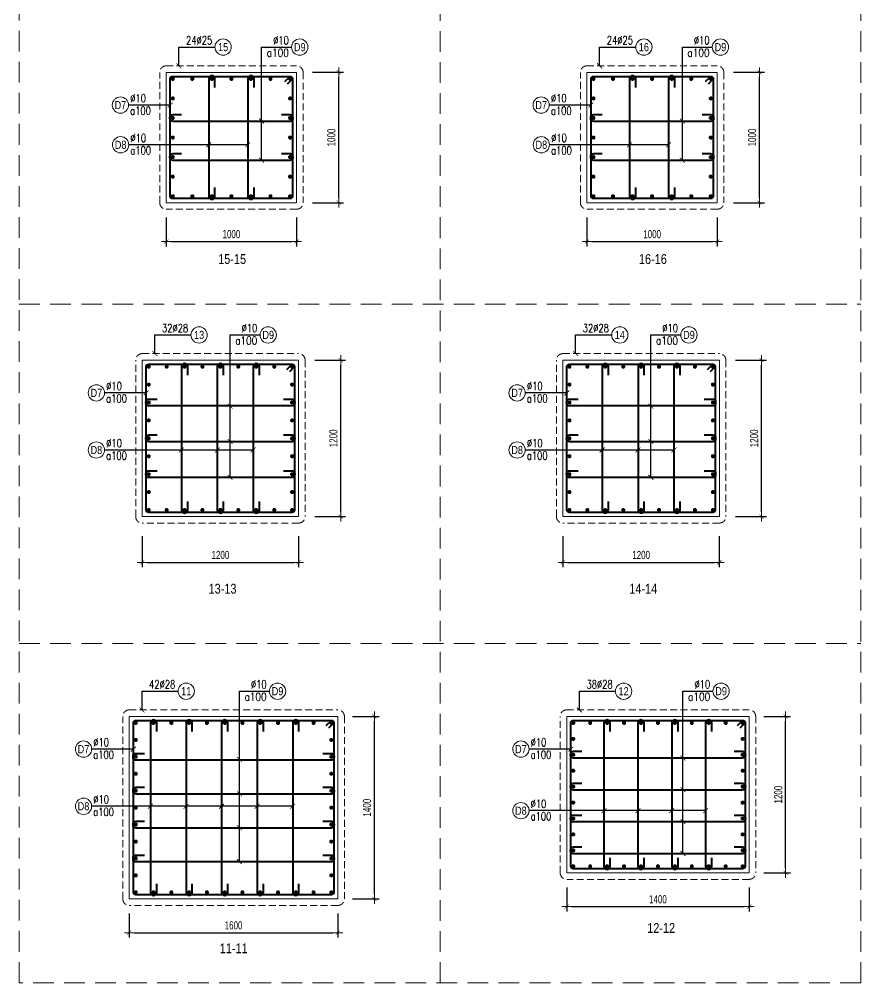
# Model space of a CAD drawing. Header units: millimetres. Extents: x 415878 to 795945, y 85573 to 378758.
# Drawn here: x 776578 to 795945, y 338367 to 360541 of the extents above; entities that cross this region are included whole.
import ezdxf
from ezdxf.enums import TextEntityAlignment as Align

# ---------------------------------------------------------------- set-up
doc = ezdxf.new("R2010")
doc.units = ezdxf.units.MM
doc.linetypes.add('HIDDEN2', pattern=[4.7625, 3.175, -1.5875])
doc.layers.get('0').update_dxf_attribs({"lineweight": 20})
doc.layers.get('Defpoints').update_dxf_attribs({"color": 151, "lineweight": 9})
for name, color, linetype, lineweight in [('NDC_S_CONTINUOUS', 3, 'Continuous', 20), ('NDC_S_DIM', 1, 'Continuous', 15), ('NDC_S_HIDDEN', 8, 'HIDDEN2', 13), ('NDC_S_REBAR', 4, 'Continuous', 35), ('NDC_S_STIRRUP', 4, 'Continuous', 40), ('NDC_S_THIN LINE', 8, 'Continuous', 9), ('NDC_S_VN TEXT', 7, 'Continuous', 20)]:
    doc.layers.add(name, color=color, linetype=linetype, lineweight=lineweight)
doc.layers.add('Reinforcement - thep dau', color=4, linetype='Continuous')
doc.styles.add('ARIAL', font='arial.ttf', dxfattribs={"width": 0.8})
doc.styles.add('NDC_DIM', font='', dxfattribs={"width": 0.75})
doc.styles.add('NDC_EN TXT', font='romans.shx', dxfattribs={"width": 0.8})
doc.styles.get('NDC_DIM').set_extended_font_data('Dotum')
doc.dimstyles.new('NDC_dim_75', dxfattribs={"dimscale": 75, "dimtxt": 2.5, "dimasz": 1.5, "dimexe": 1.5, "dimexo": 2.5, "dimgap": 1, "dimtad": 1, "dimdec": 0, "dimzin": 0, "dimdsep": 46, "dimtxsty": 'NDC_DIM', "dimblk": 'DIMMARK', "dimcen": 0.09, "dimdle": 1.2, "dimclrd": 1, "dimclre": 1, "dimclrt": 3, "dimadec": 0, "dimazin": 0, "dimtfac": 1, "dimtdec": 0, "dimtix": 1, "dimtofl": 0, "dimtmove": 0, "dimatfit": 3, "dimfxl": 8, "dimfxlon": 1, "dimtolj": 1, "dimtzin": 0, "dimarcsym": 0})

# ---------------------------------------------------------------- blocks, each defined once
blk = doc.blocks.new('DIMMARK')
at = {"layer": 'NDC_S_DIM', "color": 1}
blk.add_line((-1.5, 0), (1, 0), dxfattribs=at)
at = {"layer": 'NDC_S_DIM', "color": 2, "const_width": 0.1}
blk.add_lwpolyline([(-0.42, -0.42), (0.42, 0.42)], dxfattribs=at)
blk = doc.blocks.new('*D646')
at = {"layer": 'Defpoints', "color": 0, "transparency": 16777216}
for p in [(779110, 340146), (783910, 340146), (783910, 339519)]:
    blk.add_point(p, dxfattribs=at)
at = {"layer": 'Reinforcement - thep dau', "color": 1, "lineweight": -2, "transparency": 16777216}
for p, q in [((779110, 339959), (779110, 339406)), ((783910, 339959), (783910, 339406)), ((779223, 339519), (783798, 339519))]:
    blk.add_line(p, q, dxfattribs=at)
at = {"layer": 'Reinforcement - thep dau', "color": 1, "lineweight": -2, "transparency": 16777216, "xscale": 112.5, "yscale": 112.5, "zscale": 112.5, "rotation": 180}
blk.add_blockref('DIMMARK', (779110, 339519), dxfattribs=at)
at = {"layer": 'Reinforcement - thep dau', "color": 1, "lineweight": -2, "transparency": 16777216, "xscale": 112.5, "yscale": 112.5, "zscale": 112.5}
blk.add_blockref('DIMMARK', (783910, 339519), dxfattribs=at)
at = {"layer": 'Reinforcement - thep dau', "color": 3, "transparency": 16777216, "insert": (781510, 339687), "char_height": 187.5, "attachment_point": 5, "style": 'NDC_DIM'}
blk.add_mtext('\\A1;1600', dxfattribs=at)
blk = doc.blocks.new('*D647')
at = {"layer": 'Defpoints', "color": 0, "transparency": 16777216}
for p in [(784060, 344496), (784750, 344496), (784060, 340296)]:
    blk.add_point(p, dxfattribs=at)
at = {"layer": 'Reinforcement - thep dau', "color": 1, "lineweight": -2, "transparency": 16777216}
for p, q in [((784248, 344496), (784862, 344496)), ((784750, 340409), (784750, 344384)), ((784248, 340296), (784862, 340296))]:
    blk.add_line(p, q, dxfattribs=at)
at = {"layer": 'Reinforcement - thep dau', "color": 1, "lineweight": -2, "transparency": 16777216, "xscale": 112.5, "yscale": 112.5, "zscale": 112.5}
for p, rotation in [((784750, 344496), 90), ((784750, 340296), 270)]:
    blk.add_blockref('DIMMARK', p, dxfattribs=dict(at, rotation=rotation))
at = {"layer": 'Reinforcement - thep dau', "color": 3, "transparency": 16777216, "insert": (784581, 342396), "char_height": 187.5, "attachment_point": 5, "rotation": 90, "style": 'NDC_DIM'}
blk.add_mtext('\\A1;1400', dxfattribs=at)
blk = doc.blocks.new('kata_block_TD')
at = {"color": 6, "linetype": 'ByBlock', "lineweight": -2, "style": 'ARIAL', "width": 0.8}
blk.add_attdef('SECTDET2', text='', height=5, dxfattribs=at).set_placement((0, 7.97), align=Align.CENTER)
at = {"color": 0, "linetype": 'ByBlock', "lineweight": -2, "style": 'ARIAL', "width": 0.8}
blk.add_attdef('SECTDET1', text='', height=5, dxfattribs=at).set_placement((0, 1.47), align=Align.CENTER)
at = {"color": 3, "lineweight": 25, "style": 'ARIAL', "width": 0.8}
blk.add_attdef('SSCALE', text='', height=2.5, dxfattribs=at).set_placement((0, -4), align=Align.CENTER)
blk = doc.blocks.new('kata_block_THEP')
at = {"layer": 'NDC_S_REBAR', "color": 0}
for p, q in [((-0.5, 0), (0.5, 0)), ((-0.35, 0.35), (0.35, -0.35)), ((0.35, 0.35), (-0.35, -0.35)), ((0, 0.5), (0, -0.5))]:
    blk.add_line(p, q, dxfattribs=at)
at = {"layer": 'NDC_S_REBAR', "color": 0, "const_width": 0.0833}
blk.add_lwpolyline([(-0.5, 0, 1), (0.5, 0, 1), (-0.5, 0, 1)], format="xyb", dxfattribs=at)
blk = doc.blocks.new('*U7')
blk.add_circle((2.5, 0), 2.5)
at = {"layer": 'NDC_S_VN TEXT', "color": 3, "style": 'NDC_EN TXT', "width": 0.75}
blk.add_attdef('DK2', text='', height=2.5, dxfattribs=at).set_placement((-0.85, 0.85), align=Align.RIGHT)
at = {"layer": 'NDC_S_VN TEXT', "color": 7, "style": 'ARIAL', "width": 0.8}
blk.add_attdef('SH3', text='', height=2.5, dxfattribs=at).set_placement((2.5, 0), align=Align.MIDDLE)
blk = doc.blocks.new('*U29')
blk.add_circle((2.5, 0), 2.5)
at = {"layer": 'NDC_S_VN TEXT', "color": 3, "style": 'NDC_EN TXT'}
for tag, width, p in [('DK2', 0.75, (-0.85, 0.85)), ('KC2', 0.8, (-0.85, -2.97))]:
    blk.add_attdef(tag, text='', height=2.5, dxfattribs=dict(at, width=width)).set_placement(p, align=Align.RIGHT)
at = {"layer": 'NDC_S_VN TEXT', "color": 7, "style": 'ARIAL', "width": 0.8}
blk.add_attdef('SH3', text='', height=2.5, dxfattribs=at).set_placement((2.5, 0), align=Align.MIDDLE)
blk = doc.blocks.new('*U30')
blk.add_circle((-2.5, 0), 2.5)
at = {"layer": 'NDC_S_VN TEXT', "color": 3, "style": 'NDC_EN TXT', "width": 0.75}
for tag, p in [('DK1', (0.5, 0.85)), ('KC1', (0.5, -2.97))]:
    blk.add_attdef(tag, p, '', height=2.5, dxfattribs=at)
at = {"layer": 'NDC_S_VN TEXT', "color": 7, "style": 'ARIAL', "width": 0.8}
blk.add_attdef('SH2', text='', height=2.5, dxfattribs=at).set_placement((-2.5, 0), align=Align.MIDDLE)
blk = doc.blocks.new('*D648')
at = {"layer": 'Defpoints', "color": 0, "transparency": 16777216}
for p in [(789177, 340746), (793377, 340746), (793377, 340119)]:
    blk.add_point(p, dxfattribs=at)
at = {"layer": 'Reinforcement - thep dau', "color": 1, "lineweight": -2, "transparency": 16777216}
for p, q in [((789177, 340559), (789177, 340006)), ((793377, 340559), (793377, 340006)), ((789290, 340119), (793265, 340119))]:
    blk.add_line(p, q, dxfattribs=at)
at = {"layer": 'Reinforcement - thep dau', "color": 1, "lineweight": -2, "transparency": 16777216, "xscale": 112.5, "yscale": 112.5, "zscale": 112.5, "rotation": 180}
blk.add_blockref('DIMMARK', (789177, 340119), dxfattribs=at)
at = {"layer": 'Reinforcement - thep dau', "color": 1, "lineweight": -2, "transparency": 16777216, "xscale": 112.5, "yscale": 112.5, "zscale": 112.5}
blk.add_blockref('DIMMARK', (793377, 340119), dxfattribs=at)
at = {"layer": 'Reinforcement - thep dau', "color": 3, "transparency": 16777216, "insert": (791277, 340287), "char_height": 187.5, "attachment_point": 5, "style": 'NDC_DIM'}
blk.add_mtext('\\A1;1400', dxfattribs=at)
blk = doc.blocks.new('*D649')
at = {"layer": 'Defpoints', "color": 0, "transparency": 16777216}
for p in [(793527, 344496), (794216, 344496), (793527, 340896)]:
    blk.add_point(p, dxfattribs=at)
at = {"layer": 'Reinforcement - thep dau', "color": 1, "lineweight": -2, "transparency": 16777216}
for p, q in [((793715, 344496), (794329, 344496)), ((794216, 341009), (794216, 344384)), ((793715, 340896), (794329, 340896))]:
    blk.add_line(p, q, dxfattribs=at)
at = {"layer": 'Reinforcement - thep dau', "color": 1, "lineweight": -2, "transparency": 16777216, "xscale": 112.5, "yscale": 112.5, "zscale": 112.5}
for p, rotation in [((794216, 344496), 90), ((794216, 340896), 270)]:
    blk.add_blockref('DIMMARK', p, dxfattribs=dict(at, rotation=rotation))
at = {"layer": 'Reinforcement - thep dau', "color": 3, "transparency": 16777216, "insert": (794048, 342696), "char_height": 187.5, "attachment_point": 5, "rotation": 90, "style": 'NDC_DIM'}
blk.add_mtext('\\A1;1200', dxfattribs=at)
blk = doc.blocks.new('*D965')
at = {"layer": 'Defpoints', "color": 0, "transparency": 16777216}
for p in [(779960, 356170), (782960, 356170), (782960, 355426)]:
    blk.add_point(p, dxfattribs=at)
at = {"layer": 'Reinforcement - thep dau', "color": 1, "lineweight": -2, "transparency": 16777216}
for p, q in [((779960, 355982), (779960, 355314)), ((782960, 355982), (782960, 355314)), ((780073, 355426), (782848, 355426))]:
    blk.add_line(p, q, dxfattribs=at)
at = {"layer": 'Reinforcement - thep dau', "color": 1, "lineweight": -2, "transparency": 16777216, "xscale": 112.5, "yscale": 112.5, "zscale": 112.5, "rotation": 180}
blk.add_blockref('DIMMARK', (779960, 355426), dxfattribs=at)
at = {"layer": 'Reinforcement - thep dau', "color": 1, "lineweight": -2, "transparency": 16777216, "xscale": 112.5, "yscale": 112.5, "zscale": 112.5}
blk.add_blockref('DIMMARK', (782960, 355426), dxfattribs=at)
at = {"layer": 'Reinforcement - thep dau', "color": 3, "transparency": 16777216, "insert": (781460, 355595), "char_height": 187.5, "attachment_point": 5, "style": 'NDC_DIM'}
blk.add_mtext('\\A1;1000', dxfattribs=at)
blk = doc.blocks.new('*D966')
at = {"layer": 'Defpoints', "color": 0, "transparency": 16777216}
for p in [(783110, 359320), (783930, 359320), (783110, 356320)]:
    blk.add_point(p, dxfattribs=at)
at = {"layer": 'Reinforcement - thep dau', "color": 1, "lineweight": -2, "transparency": 16777216}
for p, q in [((783330, 359320), (784043, 359320)), ((783930, 356432), (783930, 359207)), ((783330, 356320), (784043, 356320))]:
    blk.add_line(p, q, dxfattribs=at)
at = {"layer": 'Reinforcement - thep dau', "color": 1, "lineweight": -2, "transparency": 16777216, "xscale": 112.5, "yscale": 112.5, "zscale": 112.5}
for p, rotation in [((783930, 359320), 90), ((783930, 356320), 270)]:
    blk.add_blockref('DIMMARK', p, dxfattribs=dict(at, rotation=rotation))
at = {"layer": 'Reinforcement - thep dau', "color": 3, "transparency": 16777216, "insert": (783761, 357820), "char_height": 187.5, "attachment_point": 5, "rotation": 90, "style": 'NDC_DIM'}
blk.add_mtext('\\A1;1000', dxfattribs=at)
blk = doc.blocks.new('*D967')
at = {"layer": 'Defpoints', "color": 0, "transparency": 16777216}
for p in [(789644, 356170), (792644, 356170), (792644, 355426)]:
    blk.add_point(p, dxfattribs=at)
at = {"layer": 'Reinforcement - thep dau', "color": 1, "lineweight": -2, "transparency": 16777216}
for p, q in [((789644, 355982), (789644, 355314)), ((792644, 355982), (792644, 355314)), ((789756, 355426), (792531, 355426))]:
    blk.add_line(p, q, dxfattribs=at)
at = {"layer": 'Reinforcement - thep dau', "color": 1, "lineweight": -2, "transparency": 16777216, "xscale": 112.5, "yscale": 112.5, "zscale": 112.5, "rotation": 180}
blk.add_blockref('DIMMARK', (789644, 355426), dxfattribs=at)
at = {"layer": 'Reinforcement - thep dau', "color": 1, "lineweight": -2, "transparency": 16777216, "xscale": 112.5, "yscale": 112.5, "zscale": 112.5}
blk.add_blockref('DIMMARK', (792644, 355426), dxfattribs=at)
at = {"layer": 'Reinforcement - thep dau', "color": 3, "transparency": 16777216, "insert": (791144, 355595), "char_height": 187.5, "attachment_point": 5, "style": 'NDC_DIM'}
blk.add_mtext('\\A1;1000', dxfattribs=at)
blk = doc.blocks.new('*D968')
at = {"layer": 'Defpoints', "color": 0, "transparency": 16777216}
for p in [(792794, 359320), (793614, 359320), (792794, 356320)]:
    blk.add_point(p, dxfattribs=at)
at = {"layer": 'Reinforcement - thep dau', "color": 1, "lineweight": -2, "transparency": 16777216}
for p, q in [((793014, 359320), (793726, 359320)), ((793614, 356432), (793614, 359207)), ((793014, 356320), (793726, 356320))]:
    blk.add_line(p, q, dxfattribs=at)
at = {"layer": 'Reinforcement - thep dau', "color": 1, "lineweight": -2, "transparency": 16777216, "xscale": 112.5, "yscale": 112.5, "zscale": 112.5}
for p, rotation in [((793614, 359320), 90), ((793614, 356320), 270)]:
    blk.add_blockref('DIMMARK', p, dxfattribs=dict(at, rotation=rotation))
at = {"layer": 'Reinforcement - thep dau', "color": 3, "transparency": 16777216, "insert": (793445, 357820), "char_height": 187.5, "attachment_point": 5, "rotation": 90, "style": 'NDC_DIM'}
blk.add_mtext('\\A1;1000', dxfattribs=at)
blk = doc.blocks.new('*D989')
at = {"layer": 'Defpoints', "color": 0, "transparency": 16777216}
for p in [(779407, 349096), (783007, 349096), (783007, 348042)]:
    blk.add_point(p, dxfattribs=at)
at = {"layer": 'Reinforcement - thep dau', "color": 1, "lineweight": -2, "transparency": 16777216}
for p, q in [((779407, 348642), (779407, 347929)), ((783007, 348642), (783007, 347929)), ((779519, 348042), (782894, 348042))]:
    blk.add_line(p, q, dxfattribs=at)
at = {"layer": 'Reinforcement - thep dau', "color": 1, "lineweight": -2, "transparency": 16777216, "xscale": 112.5, "yscale": 112.5, "zscale": 112.5, "rotation": 180}
blk.add_blockref('DIMMARK', (779407, 348042), dxfattribs=at)
at = {"layer": 'Reinforcement - thep dau', "color": 1, "lineweight": -2, "transparency": 16777216, "xscale": 112.5, "yscale": 112.5, "zscale": 112.5}
blk.add_blockref('DIMMARK', (783007, 348042), dxfattribs=at)
at = {"layer": 'Reinforcement - thep dau', "color": 3, "transparency": 16777216, "insert": (781207, 348211), "char_height": 187.5, "attachment_point": 5, "style": 'NDC_DIM'}
blk.add_mtext('\\A1;1200', dxfattribs=at)
blk = doc.blocks.new('*D990')
at = {"layer": 'Defpoints', "color": 0, "transparency": 16777216}
for p in [(783157, 352696), (783977, 352696), (783157, 349096)]:
    blk.add_point(p, dxfattribs=at)
at = {"layer": 'Reinforcement - thep dau', "color": 1, "lineweight": -2, "transparency": 16777216}
for p, q in [((783377, 352696), (784089, 352696)), ((783977, 349209), (783977, 352584)), ((783377, 349096), (784089, 349096))]:
    blk.add_line(p, q, dxfattribs=at)
at = {"layer": 'Reinforcement - thep dau', "color": 1, "lineweight": -2, "transparency": 16777216, "xscale": 112.5, "yscale": 112.5, "zscale": 112.5}
for p, rotation in [((783977, 352696), 90), ((783977, 349096), 270)]:
    blk.add_blockref('DIMMARK', p, dxfattribs=dict(at, rotation=rotation))
at = {"layer": 'Reinforcement - thep dau', "color": 3, "transparency": 16777216, "insert": (783808, 350896), "char_height": 187.5, "attachment_point": 5, "rotation": 90, "style": 'NDC_DIM'}
blk.add_mtext('\\A1;1200', dxfattribs=at)
blk = doc.blocks.new('*D991')
at = {"layer": 'Defpoints', "color": 0, "transparency": 16777216}
for p in [(789090, 349096), (792690, 349096), (792690, 348042)]:
    blk.add_point(p, dxfattribs=at)
at = {"layer": 'Reinforcement - thep dau', "color": 1, "lineweight": -2, "transparency": 16777216}
for p, q in [((789090, 348642), (789090, 347929)), ((792690, 348642), (792690, 347929)), ((789203, 348042), (792578, 348042))]:
    blk.add_line(p, q, dxfattribs=at)
at = {"layer": 'Reinforcement - thep dau', "color": 1, "lineweight": -2, "transparency": 16777216, "xscale": 112.5, "yscale": 112.5, "zscale": 112.5, "rotation": 180}
blk.add_blockref('DIMMARK', (789090, 348042), dxfattribs=at)
at = {"layer": 'Reinforcement - thep dau', "color": 1, "lineweight": -2, "transparency": 16777216, "xscale": 112.5, "yscale": 112.5, "zscale": 112.5}
blk.add_blockref('DIMMARK', (792690, 348042), dxfattribs=at)
at = {"layer": 'Reinforcement - thep dau', "color": 3, "transparency": 16777216, "insert": (790890, 348211), "char_height": 187.5, "attachment_point": 5, "style": 'NDC_DIM'}
blk.add_mtext('\\A1;1200', dxfattribs=at)
blk = doc.blocks.new('*D992')
at = {"layer": 'Defpoints', "color": 0, "transparency": 16777216}
for p in [(792840, 352696), (793661, 352696), (792840, 349096)]:
    blk.add_point(p, dxfattribs=at)
at = {"layer": 'Reinforcement - thep dau', "color": 1, "lineweight": -2, "transparency": 16777216}
for p, q in [((793061, 352696), (793773, 352696)), ((793661, 349209), (793661, 352584)), ((793061, 349096), (793773, 349096))]:
    blk.add_line(p, q, dxfattribs=at)
at = {"layer": 'Reinforcement - thep dau', "color": 1, "lineweight": -2, "transparency": 16777216, "xscale": 112.5, "yscale": 112.5, "zscale": 112.5}
for p, rotation in [((793661, 352696), 90), ((793661, 349096), 270)]:
    blk.add_blockref('DIMMARK', p, dxfattribs=dict(at, rotation=rotation))
at = {"layer": 'Reinforcement - thep dau', "color": 3, "transparency": 16777216, "insert": (793492, 350896), "char_height": 187.5, "attachment_point": 5, "rotation": 90, "style": 'NDC_DIM'}
blk.add_mtext('\\A1;1200', dxfattribs=at)

msp = doc.modelspace()

# ---------------------------------------------------------------- linework, layer by layer
at = {"layer": 'NDC_S_CONTINUOUS'}
for points in [[(779960, 359319.7), (782960, 359319.7), (782960, 356319.7), (779960, 356319.7)], [(789643.6, 359319.7), (792643.6, 359319.7), (792643.6, 356319.7), (789643.6, 356319.7)], [(779407, 352696.1), (783007, 352696.1), (783007, 349096.1), (779407, 349096.1)], [(789090.5, 352696.1), (792690.5, 352696.1), (792690.5, 349096.1), (789090.5, 349096.1)], [(779110.4, 344496.5), (783910.4, 344496.5), (783910.4, 340296.5), (779110.4, 340296.5)], [(789177.2, 344496.5), (793377.2, 344496.5), (793377.2, 340896.5), (789177.2, 340896.5)]]:
    msp.add_lwpolyline(points, close=True, dxfattribs=at)
at = {"layer": 'NDC_S_HIDDEN', "ltscale": 150}
for p, q in [((786261.1, 377414.1), (786261.1, 338366.9)), ((776577.5, 353985.8), (795944.6, 353985.8)), ((776577.5, 346176.3), (795944.6, 346176.3))]:
    msp.add_line(p, q, dxfattribs=at)
msp.add_lwpolyline([(776577.5, 377414.1), (795944.6, 377414.1), (795944.6, 338366.9), (776577.5, 338366.9)], close=True, dxfattribs=at)
at = {"layer": 'NDC_S_HIDDEN', "ltscale": 50}
for points in [[(779810, 356319.7), (779810, 359319.7, -0.4142136), (779960, 359469.7), (782960, 359469.7, -0.4142136), (783110, 359319.7), (783110, 356319.7, -0.4142136), (782960, 356169.7), (779960, 356169.7, -0.4142136), (779810, 356319.7)], [(789493.6, 356319.7), (789493.6, 359319.7, -0.4142136), (789643.6, 359469.7), (792643.6, 359469.7, -0.4142136), (792793.6, 359319.7), (792793.6, 356319.7, -0.4142136), (792643.6, 356169.7), (789643.6, 356169.7, -0.4142136), (789493.6, 356319.7)], [(779257, 349096.1), (779257, 352696.1, -0.4142136), (779407, 352846.1), (783007, 352846.1, -0.4142136), (783157, 352696.1), (783157, 349096.1, -0.4142136), (783007, 348946.1), (779407, 348946.1, -0.4142136), (779257, 349096.1)], [(788940.5, 349096.1), (788940.5, 352696.1, -0.4142136), (789090.5, 352846.1), (792690.5, 352846.1, -0.4142136), (792840.5, 352696.1), (792840.5, 349096.1, -0.4142136), (792690.5, 348946.1), (789090.5, 348946.1, -0.4142136), (788940.5, 349096.1)], [(778960.4, 340296.5), (778960.4, 344496.5, -0.4142136), (779110.4, 344646.5), (783910.4, 344646.5, -0.4142136), (784060.4, 344496.5), (784060.4, 340296.5, -0.4142136), (783910.4, 340146.5), (779110.4, 340146.5, -0.4142136), (778960.4, 340296.5)], [(789027.2, 340896.5), (789027.2, 344496.5, -0.4142136), (789177.2, 344646.5), (793377.2, 344646.5, -0.4142136), (793527.2, 344496.5), (793527.2, 340896.5, -0.4142136), (793377.2, 340746.5), (789177.2, 340746.5, -0.4142136), (789027.2, 340896.5)]]:
    msp.add_lwpolyline(points, format="xyb", dxfattribs=at)
at = {"layer": 'NDC_S_STIRRUP'}
for points in [[(782690, 359106.7), (782810, 359226.7, -0.4142136), (782867, 359169.7), (782867, 356469.7, -0.4142136), (782810, 356412.7), (780110, 356412.7, -0.4142136), (780053, 356469.7), (780053, 359169.7, -0.4142136), (780110, 359226.7), (782810, 359226.7, -0.4142136), (782867, 359169.7), (782747, 359049.7)], [(781082, 358971.7), (781082, 359169.7, 1), (780938, 359169.7), (780938, 356469.7, 1), (781082, 356469.7), (781082, 356667.7)], [(781982, 358971.7), (781982, 359169.7, 1), (781838, 359169.7), (781838, 356469.7, 1), (781982, 356469.7), (781982, 356667.7)], [(792373.6, 359106.7), (792493.6, 359226.7, -0.4142136), (792550.6, 359169.7), (792550.6, 356469.7, -0.4142136), (792493.6, 356412.7), (789793.6, 356412.7, -0.4142136), (789736.6, 356469.7), (789736.6, 359169.7, -0.4142136), (789793.6, 359226.7), (792493.6, 359226.7, -0.4142136), (792550.6, 359169.7), (792430.6, 359049.7)], [(790765.6, 358971.7), (790765.6, 359169.7, 1), (790621.6, 359169.7), (790621.6, 356469.7, 1), (790765.6, 356469.7), (790765.6, 356667.7)], [(791665.6, 358971.7), (791665.6, 359169.7, 1), (791521.6, 359169.7), (791521.6, 356469.7, 1), (791665.6, 356469.7), (791665.6, 356667.7)], [(780308, 358341.7), (780110, 358341.7, 1), (780110, 358197.7), (782810, 358197.7, 1), (782810, 358341.7), (782612, 358341.7)], [(789991.6, 358341.7), (789793.6, 358341.7, 1), (789793.6, 358197.7), (792493.6, 358197.7, 1), (792493.6, 358341.7), (792295.6, 358341.7)], [(780308, 357441.7), (780110, 357441.7, 1), (780110, 357297.7), (782810, 357297.7, 1), (782810, 357441.7), (782612, 357441.7)], [(789991.6, 357441.7), (789793.6, 357441.7, 1), (789793.6, 357297.7), (792493.6, 357297.7, 1), (792493.6, 357441.7), (792295.6, 357441.7)], [(782737, 352483.1), (782857, 352603.1, -0.4142136), (782914, 352546.1), (782914, 349246.1, -0.4142136), (782857, 349189.1), (779557, 349189.1, -0.4142136), (779500, 349246.1), (779500, 352546.1, -0.4142136), (779557, 352603.1), (782857, 352603.1, -0.4142136), (782914, 352546.1), (782794, 352426.1)], [(780454, 352348.1), (780454, 352546.1, 1), (780310, 352546.1), (780310, 349246.1, 1), (780454, 349246.1), (780454, 349444.1)], [(781279, 352348.1), (781279, 352546.1, 1), (781135, 352546.1), (781135, 349246.1, 1), (781279, 349246.1), (781279, 349444.1)], [(782104, 352348.1), (782104, 352546.1, 1), (781960, 352546.1), (781960, 349246.1, 1), (782104, 349246.1), (782104, 349444.1)], [(792420.5, 352483.1), (792540.5, 352603.1, -0.4142136), (792597.5, 352546.1), (792597.5, 349246.1, -0.4142136), (792540.5, 349189.1), (789240.5, 349189.1, -0.4142136), (789183.5, 349246.1), (789183.5, 352546.1, -0.4142136), (789240.5, 352603.1), (792540.5, 352603.1, -0.4142136), (792597.5, 352546.1), (792477.5, 352426.1)], [(790137.5, 352348.1), (790137.5, 352546.1, 1), (789993.5, 352546.1), (789993.5, 349246.1, 1), (790137.5, 349246.1), (790137.5, 349444.1)], [(790962.5, 352348.1), (790962.5, 352546.1, 1), (790818.5, 352546.1), (790818.5, 349246.1, 1), (790962.5, 349246.1), (790962.5, 349444.1)], [(791787.5, 352348.1), (791787.5, 352546.1, 1), (791643.5, 352546.1), (791643.5, 349246.1, 1), (791787.5, 349246.1), (791787.5, 349444.1)], [(779755, 351793.1), (779557, 351793.1, 1), (779557, 351649.1), (782857, 351649.1, 1), (782857, 351793.1), (782659, 351793.1)], [(789438.5, 351793.1), (789240.5, 351793.1, 1), (789240.5, 351649.1), (792540.5, 351649.1, 1), (792540.5, 351793.1), (792342.5, 351793.1)], [(779755, 350968.1), (779557, 350968.1, 1), (779557, 350824.1), (782857, 350824.1, 1), (782857, 350968.1), (782659, 350968.1)], [(789438.5, 350968.1), (789240.5, 350968.1, 1), (789240.5, 350824.1), (792540.5, 350824.1, 1), (792540.5, 350968.1), (792342.5, 350968.1)], [(779755, 350143.1), (779557, 350143.1, 1), (779557, 349999.1), (782857, 349999.1, 1), (782857, 350143.1), (782659, 350143.1)], [(789438.5, 350143.1), (789240.5, 350143.1, 1), (789240.5, 349999.1), (792540.5, 349999.1, 1), (792540.5, 350143.1), (792342.5, 350143.1)], [(783640.4, 344283.5), (783760.4, 344403.5, -0.4142136), (783817.4, 344346.5), (783817.4, 340446.5, -0.4142136), (783760.4, 340389.5), (779260.4, 340389.5, -0.4142136), (779203.4, 340446.5), (779203.4, 344346.5, -0.4142136), (779260.4, 344403.5), (783760.4, 344403.5, -0.4142136), (783817.4, 344346.5), (783697.4, 344226.5)], [(779741.5, 344148.5), (779741.5, 344346.5, 1), (779597.5, 344346.5), (779597.5, 340446.5, 1), (779741.5, 340446.5), (779741.5, 340644.5)], [(780559.6, 344148.5), (780559.6, 344346.5, 1), (780415.6, 344346.5), (780415.6, 340446.5, 1), (780559.6, 340446.5), (780559.6, 340644.5)], [(781377.8, 344148.5), (781377.8, 344346.5, 1), (781233.8, 344346.5), (781233.8, 340446.5, 1), (781377.8, 340446.5), (781377.8, 340644.5)], [(782196, 344148.5), (782196, 344346.5, 1), (782052, 344346.5), (782052, 340446.5, 1), (782196, 340446.5), (782196, 340644.5)], [(783014.2, 344148.5), (783014.2, 344346.5, 1), (782870.2, 344346.5), (782870.2, 340446.5, 1), (783014.2, 340446.5), (783014.2, 340644.5)], [(793107.2, 344283.5), (793227.2, 344403.5, -0.4142136), (793284.2, 344346.5), (793284.2, 341046.5, -0.4142136), (793227.2, 340989.5), (789327.2, 340989.5, -0.4142136), (789270.2, 341046.5), (789270.2, 344346.5, -0.4142136), (789327.2, 344403.5), (793227.2, 344403.5, -0.4142136), (793284.2, 344346.5), (793164.2, 344226.5)], [(790179.2, 344148.5), (790179.2, 344346.5, 1), (790035.2, 344346.5), (790035.2, 341046.5, 1), (790179.2, 341046.5), (790179.2, 341244.5)], [(790959.2, 344148.5), (790959.2, 344346.5, 1), (790815.2, 344346.5), (790815.2, 341046.5, 1), (790959.2, 341046.5), (790959.2, 341244.5)], [(791739.2, 344148.5), (791739.2, 344346.5, 1), (791595.2, 344346.5), (791595.2, 341046.5, 1), (791739.2, 341046.5), (791739.2, 341244.5)], [(792519.2, 344148.5), (792519.2, 344346.5, 1), (792375.2, 344346.5), (792375.2, 341046.5, 1), (792519.2, 341046.5), (792519.2, 341244.5)], [(779458.4, 343638.5), (779260.4, 343638.5, 1), (779260.4, 343494.5), (783760.4, 343494.5, 1), (783760.4, 343638.5), (783562.4, 343638.5)], [(789525.2, 343685.2), (789327.2, 343685.2, 1), (789327.2, 343541.2), (793227.2, 343541.2, 1), (793227.2, 343685.2), (793029.2, 343685.2)], [(779458.4, 342858.5), (779260.4, 342858.5, 1), (779260.4, 342714.5), (783760.4, 342714.5, 1), (783760.4, 342858.5), (783562.4, 342858.5)], [(789525.2, 342951.8), (789327.2, 342951.8, 1), (789327.2, 342807.8), (793227.2, 342807.8, 1), (793227.2, 342951.8), (793029.2, 342951.8)], [(789525.2, 342218.5), (789327.2, 342218.5, 1), (789327.2, 342074.5), (793227.2, 342074.5, 1), (793227.2, 342218.5), (793029.2, 342218.5)], [(779458.4, 342078.5), (779260.4, 342078.5, 1), (779260.4, 341934.5), (783760.4, 341934.5, 1), (783760.4, 342078.5), (783562.4, 342078.5)], [(779458.4, 341298.5), (779260.4, 341298.5, 1), (779260.4, 341154.5), (783760.4, 341154.5, 1), (783760.4, 341298.5), (783562.4, 341298.5)], [(789525.2, 341485.2), (789327.2, 341485.2, 1), (789327.2, 341341.2), (793227.2, 341341.2, 1), (793227.2, 341485.2), (793029.2, 341485.2)]]:
    msp.add_lwpolyline(points, format="xyb", dxfattribs=at)

# ---------------------------------------------------------------- block references
at = {"layer": 'NDC_S_REBAR', "yscale": 84, "zscale": 84}
for p, xscale, rotation in [((780110, 359169.7), -84, 90), ((780560, 359169.7), -84, 90), ((781010, 359169.7), -84, 90), ((781460, 359169.7), -84, 90), ((781910, 359169.7), -84, 90), ((782360, 359169.7), -84, 90), ((782810, 359169.7), 84, 270), ((789793.6, 359169.7), -84, 90), ((790243.6, 359169.7), -84, 90), ((790693.6, 359169.7), -84, 90), ((791143.6, 359169.7), -84, 90), ((791593.6, 359169.7), -84, 90), ((792043.6, 359169.7), -84, 90), ((792493.6, 359169.7), 84, 270), ((780110, 358719.7), 84, 90), ((782810, 358719.7), -84, 270), ((789793.6, 358719.7), 84, 90), ((792493.6, 358719.7), -84, 270), ((780110, 358269.7), 84, 90), ((782810, 358269.7), -84, 270), ((789793.6, 358269.7), 84, 90), ((792493.6, 358269.7), -84, 270), ((780110, 357819.7), 84, 90), ((782810, 357819.7), -84, 270), ((789793.6, 357819.7), 84, 90), ((792493.6, 357819.7), -84, 270), ((780110, 357369.7), 84, 90), ((782810, 357369.7), -84, 270), ((789793.6, 357369.7), 84, 90), ((792493.6, 357369.7), -84, 270), ((780110, 356919.7), 84, 90), ((782810, 356919.7), -84, 270), ((789793.6, 356919.7), 84, 90), ((792493.6, 356919.7), -84, 270), ((780110, 356469.7), 84, 90), ((780560, 356469.7), 84, 90), ((781010, 356469.7), 84, 90), ((781460, 356469.7), 84, 90), ((781910, 356469.7), 84, 90), ((782360, 356469.7), 84, 90), ((782810, 356469.7), -84, 270), ((789793.6, 356469.7), 84, 90), ((790243.6, 356469.7), 84, 90), ((790693.6, 356469.7), 84, 90), ((791143.6, 356469.7), 84, 90), ((791593.6, 356469.7), 84, 90), ((792043.6, 356469.7), 84, 90), ((792493.6, 356469.7), -84, 270), ((779557, 352546.1), -84, 90), ((779969.5, 352546.1), -84, 90), ((780382, 352546.1), -84, 90), ((780794.5, 352546.1), -84, 90), ((781207, 352546.1), -84, 90), ((781619.5, 352546.1), -84, 90), ((782032, 352546.1), -84, 90), ((782444.5, 352546.1), -84, 90), ((782857, 352546.1), 84, 270), ((789240.5, 352546.1), -84, 90), ((789653, 352546.1), -84, 90), ((790065.5, 352546.1), -84, 90), ((790478, 352546.1), -84, 90), ((790890.5, 352546.1), -84, 90), ((791303, 352546.1), -84, 90), ((791715.5, 352546.1), -84, 90), ((792128, 352546.1), -84, 90), ((792540.5, 352546.1), 84, 270), ((779557, 352133.6), 84, 90), ((782857, 352133.6), -84, 270), ((789240.5, 352133.6), 84, 90), ((792540.5, 352133.6), -84, 270), ((779557, 351721.1), 84, 90), ((782857, 351721.1), -84, 270), ((789240.5, 351721.1), 84, 90), ((792540.5, 351721.1), -84, 270), ((779557, 351308.6), 84, 90), ((782857, 351308.6), -84, 270), ((789240.5, 351308.6), 84, 90), ((792540.5, 351308.6), -84, 270), ((779557, 350896.1), 84, 90), ((782857, 350896.1), -84, 270), ((789240.5, 350896.1), 84, 90), ((792540.5, 350896.1), -84, 270), ((779557, 350483.6), 84, 90), ((782857, 350483.6), -84, 270), ((789240.5, 350483.6), 84, 90), ((792540.5, 350483.6), -84, 270), ((779557, 350071.1), 84, 90), ((782857, 350071.1), -84, 270), ((789240.5, 350071.1), 84, 90), ((792540.5, 350071.1), -84, 270), ((779557, 349658.6), 84, 90), ((782857, 349658.6), -84, 270), ((789240.5, 349658.6), 84, 90), ((792540.5, 349658.6), -84, 270), ((779557, 349246.1), 84, 90), ((779969.5, 349246.1), 84, 90), ((780382, 349246.1), 84, 90), ((780794.5, 349246.1), 84, 90), ((781207, 349246.1), 84, 90), ((781619.5, 349246.1), 84, 90), ((782032, 349246.1), 84, 90), ((782444.5, 349246.1), 84, 90), ((782857, 349246.1), -84, 270), ((789240.5, 349246.1), 84, 90), ((789653, 349246.1), 84, 90), ((790065.5, 349246.1), 84, 90), ((790478, 349246.1), 84, 90), ((790890.5, 349246.1), 84, 90), ((791303, 349246.1), 84, 90), ((791715.5, 349246.1), 84, 90), ((792128, 349246.1), 84, 90), ((792540.5, 349246.1), -84, 270), ((779260.4, 344346.5), -84, 90), ((779669.5, 344346.5), -84, 90), ((780078.5, 344346.5), -84, 90), ((780487.6, 344346.5), -84, 90), ((780896.7, 344346.5), -84, 90), ((781305.8, 344346.5), -84, 90), ((781714.9, 344346.5), -84, 90), ((782124, 344346.5), -84, 90), ((782533.1, 344346.5), -84, 90), ((782942.2, 344346.5), -84, 90), ((783351.3, 344346.5), -84, 90), ((783760.4, 344346.5), 84, 270), ((789327.2, 344346.5), -84, 90), ((789717.2, 344346.5), -84, 90), ((790107.2, 344346.5), -84, 90), ((790497.2, 344346.5), -84, 90), ((790887.2, 344346.5), -84, 90), ((791277.2, 344346.5), -84, 90), ((791667.2, 344346.5), -84, 90), ((792057.2, 344346.5), -84, 90), ((792447.2, 344346.5), -84, 90), ((792837.2, 344346.5), -84, 90), ((793227.2, 344346.5), 84, 270), ((779260.4, 343956.5), -84, 180), ((783760.4, 343956.5), 84, 180), ((789327.2, 343979.8), 84, 90), ((793227.2, 343979.8), -84, 270), ((779260.4, 343566.5), -84, 180), ((783760.4, 343566.5), 84, 180), ((789327.2, 343613.2), 84, 90), ((793227.2, 343613.2), -84, 270), ((789327.2, 343246.5), 84, 90), ((793227.2, 343246.5), -84, 270), ((779260.4, 343176.5), -84, 180), ((783760.4, 343176.5), 84, 180), ((779260.4, 342786.5), -84, 180), ((783760.4, 342786.5), 84, 180), ((789327.2, 342879.8), 84, 90), ((793227.2, 342879.8), -84, 270), ((779260.4, 342396.5), -84, 180), ((783760.4, 342396.5), 84, 180), ((789327.2, 342513.2), 84, 90), ((793227.2, 342513.2), -84, 270), ((789327.2, 342146.5), 84, 90), ((793227.2, 342146.5), -84, 270), ((779260.4, 342006.5), -84, 180), ((783760.4, 342006.5), 84, 180), ((789327.2, 341779.8), 84, 90), ((793227.2, 341779.8), -84, 270), ((779260.4, 341616.5), -84, 180), ((783760.4, 341616.5), 84, 180), ((779260.4, 341226.5), -84, 180), ((783760.4, 341226.5), 84, 180), ((789327.2, 341413.2), 84, 90), ((793227.2, 341413.2), -84, 270), ((789327.2, 341046.5), 84, 90), ((789717.2, 341046.5), 84, 90), ((790107.2, 341046.5), 84, 90), ((790497.2, 341046.5), 84, 90), ((790887.2, 341046.5), 84, 90), ((791277.2, 341046.5), 84, 90), ((791667.2, 341046.5), 84, 90), ((792057.2, 341046.5), 84, 90), ((792447.2, 341046.5), 84, 90), ((792837.2, 341046.5), 84, 90), ((793227.2, 341046.5), -84, 270), ((779260.4, 340836.5), -84, 180), ((783760.4, 340836.5), 84, 180), ((779260.4, 340446.5), 84, 90), ((779669.5, 340446.5), 84, 90), ((780078.5, 340446.5), 84, 90), ((780487.6, 340446.5), 84, 90), ((780896.7, 340446.5), 84, 90), ((781305.8, 340446.5), 84, 90), ((781714.9, 340446.5), 84, 90), ((782124, 340446.5), 84, 90), ((782533.1, 340446.5), 84, 90), ((782942.2, 340446.5), 84, 90), ((783351.3, 340446.5), 84, 90), ((783760.4, 340446.5), -84, 270)]:
    msp.add_blockref('kata_block_THEP', p, dxfattribs=dict(at, xscale=xscale, rotation=rotation))
at = {"layer": 'NDC_S_THIN LINE', "xscale": 75, "yscale": 75, "zscale": 75}
for name, p, values in [('*U7', (781082.1, 359899.9), {'SH3': '15', 'DK2': '24%%c25'}), ('*U29', (782845, 359899.9), {'SH3': 'D9', 'DK2': '%%c10', 'KC2': 'a100'}), ('*U7', (790765.6, 359899.9), {'SH3': '16', 'DK2': '24%%c25'}), ('*U29', (792528.5, 359899.9), {'SH3': 'D9', 'DK2': '%%c10', 'KC2': 'a100'}), ('*U30', (779093.2, 358566.1), {'SH2': 'D7', 'DK1': '%%c10', 'KC1': 'a100'}), ('*U30', (788776.8, 358566.1), {'SH2': 'D7', 'DK1': '%%c10', 'KC1': 'a100'}), ('*U30', (779097.6, 357652.6), {'SH2': 'D8', 'DK1': '%%c10', 'KC1': 'a100'}), ('*U30', (788781.2, 357652.6), {'SH2': 'D8', 'DK1': '%%c10', 'KC1': 'a100'}), ('*U7', (780529, 353276.3), {'SH3': '13', 'DK2': '32%%c28'}), ('*U29', (782119.8, 353276.3), {'SH3': 'D9', 'DK2': '%%c10', 'KC2': 'a100'}), ('*U7', (790212.6, 353276.3), {'SH3': '14', 'DK2': '32%%c28'}), ('*U29', (791803.4, 353276.3), {'SH3': 'D9', 'DK2': '%%c10', 'KC2': 'a100'}), ('*U30', (778540.2, 351942.6), {'SH2': 'D7', 'DK1': '%%c10', 'KC1': 'a100'}), ('*U30', (788223.7, 351942.6), {'SH2': 'D7', 'DK1': '%%c10', 'KC1': 'a100'}), ('*U30', (778540.2, 350627.8), {'SH2': 'D8', 'DK1': '%%c10', 'KC1': 'a100'}), ('*U30', (788223.7, 350627.8), {'SH2': 'D8', 'DK1': '%%c10', 'KC1': 'a100'}), ('*U7', (780232.4, 345076.7), {'SH3': '11', 'DK2': '42%%c28'}), ('*U29', (782334.5, 345076.7), {'SH3': 'D9', 'DK2': '%%c10', 'KC2': 'a100'}), ('*U7', (790299.3, 345076.7), {'SH3': '12', 'DK2': '38%%c28'}), ('*U29', (792543.3, 345076.7), {'SH3': 'D9', 'DK2': '%%c10', 'KC2': 'a100'}), ('*U30', (778243.6, 343743), {'SH2': 'D7', 'DK1': '%%c10', 'KC1': 'a100'}), ('*U30', (788310.4, 343743), {'SH2': 'D7', 'DK1': '%%c10', 'KC1': 'a100'}), ('*U30', (778243.6, 342428.2), {'SH2': 'D8', 'DK1': '%%c10', 'KC1': 'a100'}), ('*U30', (788310.4, 342327), {'SH2': 'D8', 'DK1': '%%c10', 'KC1': 'a100'})]:
    msp.add_blockref(name, p, dxfattribs=at).add_auto_attribs(values)
at = {"layer": 'NDC_S_VN TEXT'}
ref = msp.add_blockref('kata_block_TD', (781476.7, 354843.9), dxfattribs=dict(at, xscale=45, yscale=45, zscale=45))
ref.add_attrib('SECTDET1', '15-15', dxfattribs={"layer": '0', "color": 0, "linetype": 'ByBlock', "lineweight": -2, "height": 225, "style": 'ARIAL', "width": 0.8}).set_placement((781476.7, 354910.1), align=Align.CENTER)
ref = msp.add_blockref('kata_block_TD', (791160.2, 354843.9), dxfattribs=dict(at, xscale=45, yscale=45, zscale=45))
ref.add_attrib('SECTDET1', '16-16', dxfattribs={"layer": '0', "color": 0, "linetype": 'ByBlock', "lineweight": -2, "height": 225, "style": 'ARIAL', "width": 0.8}).set_placement((791160.2, 354910.1), align=Align.CENTER)
ref = msp.add_blockref('kata_block_TD', (781255.7, 347257.5), dxfattribs=dict(at, xscale=45, yscale=45, zscale=45))
ref.add_attrib('SECTDET1', '13-13', dxfattribs={"layer": '0', "color": 0, "linetype": 'ByBlock', "lineweight": -2, "height": 225, "style": 'ARIAL', "width": 0.8}).set_placement((781255.7, 347323.7), align=Align.CENTER)
ref = msp.add_blockref('kata_block_TD', (790939.2, 347257.5), dxfattribs=dict(at, xscale=45, yscale=45, zscale=45))
ref.add_attrib('SECTDET1', '14-14', dxfattribs={"layer": '0', "color": 0, "linetype": 'ByBlock', "lineweight": -2, "height": 225, "style": 'ARIAL', "width": 0.8}).set_placement((790939.2, 347323.7), align=Align.CENTER)
ref = msp.add_blockref('kata_block_TD', (791351.3, 339448.1), dxfattribs=dict(at, xscale=45, yscale=45, zscale=45))
ref.add_attrib('SECTDET1', '12-12', dxfattribs={"layer": '0', "color": 0, "linetype": 'ByBlock', "lineweight": -2, "height": 225, "style": 'ARIAL', "width": 0.8}).set_placement((791351.3, 339514.2), align=Align.CENTER)
ref = msp.add_blockref('kata_block_TD', (781513.2, 338979.9), dxfattribs=dict(at, xscale=45, yscale=45, zscale=45))
ref.add_attrib('SECTDET1', '11-11', dxfattribs={"layer": '0', "color": 0, "linetype": 'ByBlock', "lineweight": -2, "height": 225, "style": 'ARIAL', "width": 0.8}).set_placement((781513.2, 339046.1), align=Align.CENTER)

# ---------------------------------------------------------------- dimensions: what is measured, and where the dimension line sits
at = {"layer": 'Reinforcement - thep dau'}
for base, p1, p2, picture, middle in [((783930.1, 359319.7), (783110, 356319.7), (783110, 359319.7), '*D966', (783761.3, 357819.7)), ((793613.6, 359319.7), (792793.6, 356319.7), (792793.6, 359319.7), '*D968', (793444.8, 357819.7)), ((783977, 352696.1), (783157, 349096.1), (783157, 352696.1), '*D990', (783808.2, 350896.1)), ((793660.5, 352696.1), (792840.5, 349096.1), (792840.5, 352696.1), '*D992', (793491.8, 350896.1)), ((784749.5, 344496.5), (784060.4, 340296.5), (784060.4, 344496.5), '*D647', (784580.8, 342396.5)), ((794216.4, 344496.5), (793527.2, 340896.5), (793527.2, 344496.5), '*D649', (794047.6, 342696.5))]:
    dim = msp.add_linear_dim(base=base, p1=p1, p2=p2, angle=90, dimstyle='NDC_dim_75', override={"dimlfac": 0.333333}, dxfattribs=at)
    dim.commit()
    dim.dimension.update_dxf_attribs({"geometry": picture, "text_midpoint": middle})
for base, p1, p2, picture, middle in [((782960, 355426.3), (779960, 356169.7), (782960, 356169.7), '*D965', (781460, 355595.1)), ((792643.6, 355426.3), (789643.6, 356169.7), (792643.6, 356169.7), '*D967', (791143.6, 355595.1)), ((783007, 348041.9), (779407, 349096.1), (783007, 349096.1), '*D989', (781207, 348210.7)), ((792690.5, 348041.9), (789090.5, 349096.1), (792690.5, 349096.1), '*D991', (790890.5, 348210.7)), ((793377.2, 340118.6), (789177.2, 340746.5), (793377.2, 340746.5), '*D648', (791277.2, 340287.4)), ((783910.4, 339518.6), (779110.4, 340146.5), (783910.4, 340146.5), '*D646', (781510.4, 339687.4))]:
    dim = msp.add_linear_dim(base=base, p1=p1, p2=p2, dimstyle='NDC_dim_75', override={"dimlfac": 0.333333}, dxfattribs=at)
    dim.commit()
    dim.dimension.update_dxf_attribs({"geometry": picture, "text_midpoint": middle})

# ---------------------------------------------------------------- leaders
for points in [[(780252, 359469.7), (780252, 359899.9), (781082.1, 359899.9)], [(782155.2, 357297.7), (782155.2, 359899.9), (782845, 359899.9)], [(782155.2, 358197.7), (782155.2, 359899.9), (782845, 359899.9)], [(789935.6, 359469.7), (789935.6, 359899.9), (790765.6, 359899.9)], [(791838.8, 357297.7), (791838.8, 359899.9), (792528.5, 359899.9)], [(791838.8, 358197.7), (791838.8, 359899.9), (792528.5, 359899.9)], [(780053, 358566.1), (779093.2, 358566.1)], [(789736.6, 358566.1), (788776.8, 358566.1)], [(781838, 357652.6), (779097.6, 357652.6)], [(780938, 357652.6), (779097.6, 357652.6)], [(791521.6, 357652.6), (788781.2, 357652.6)], [(790621.6, 357652.6), (788781.2, 357652.6)], [(779699, 352846.1), (779699, 353276.3), (780529, 353276.3)], [(781430.1, 349999.1), (781430.1, 353276.3), (782119.8, 353276.3)], [(781430.1, 350824.1), (781430.1, 353276.3), (782119.8, 353276.3)], [(781430.1, 351637.7), (781430.1, 353276.3), (782119.8, 353276.3)], [(789382.5, 352846.1), (789382.5, 353276.3), (790212.6, 353276.3)], [(791113.6, 349999.1), (791113.6, 353276.3), (791803.4, 353276.3)], [(791113.6, 350824.1), (791113.6, 353276.3), (791803.4, 353276.3)], [(791113.6, 351637.7), (791113.6, 353276.3), (791803.4, 353276.3)], [(779500, 351942.6), (778540.2, 351942.6)], [(789183.5, 351942.6), (788223.7, 351942.6)], [(781960, 350627.8), (778540.2, 350627.8)], [(781135, 350627.8), (778540.2, 350627.8)], [(780310, 350627.8), (778540.2, 350627.8)], [(791643.5, 350627.8), (788223.7, 350627.8)], [(790818.5, 350627.8), (788223.7, 350627.8)], [(789993.5, 350627.8), (788223.7, 350627.8)], [(779402.4, 344646.5), (779402.4, 345076.7), (780232.4, 345076.7)], [(781644.8, 341154.5), (781644.8, 345076.7), (782334.5, 345076.7)], [(781644.8, 341934.5), (781644.8, 345076.7), (782334.5, 345076.7)], [(781644.8, 342714.5), (781644.8, 345076.7), (782334.5, 345076.7)], [(781644.8, 343505.6), (781644.8, 345076.7), (782334.5, 345076.7)], [(789469.2, 344646.5), (789469.2, 345076.7), (790299.3, 345076.7)], [(791853.6, 341341.2), (791853.6, 345076.7), (792543.3, 345076.7)], [(791853.6, 342074.5), (791853.6, 345076.7), (792543.3, 345076.7)], [(791853.6, 342807.8), (791853.6, 345076.7), (792543.3, 345076.7)], [(791853.6, 343541.2), (791853.6, 345076.7), (792543.3, 345076.7)], [(779203.4, 343743), (778243.6, 343743)], [(789270.2, 343743), (788310.4, 343743)], [(782870.2, 342428.2), (778243.6, 342428.2)], [(782052, 342428.2), (778243.6, 342428.2)], [(781233.8, 342428.2), (778243.6, 342428.2)], [(780415.6, 342428.2), (778243.6, 342428.2)], [(779597.5, 342428.2), (778243.6, 342428.2)], [(792375.2, 342327), (788310.4, 342327)], [(791595.2, 342327), (788310.4, 342327)], [(790815.2, 342327), (788310.4, 342327)], [(790035.2, 342327), (788310.4, 342327)]]:
    msp.add_leader(points, dimstyle='NDC_dim_75', override={"dimlfac": 0.333333, "dimldrblk": 'ARCHTICK'}, dxfattribs=at)

doc.saveas('drawing.dxf')
